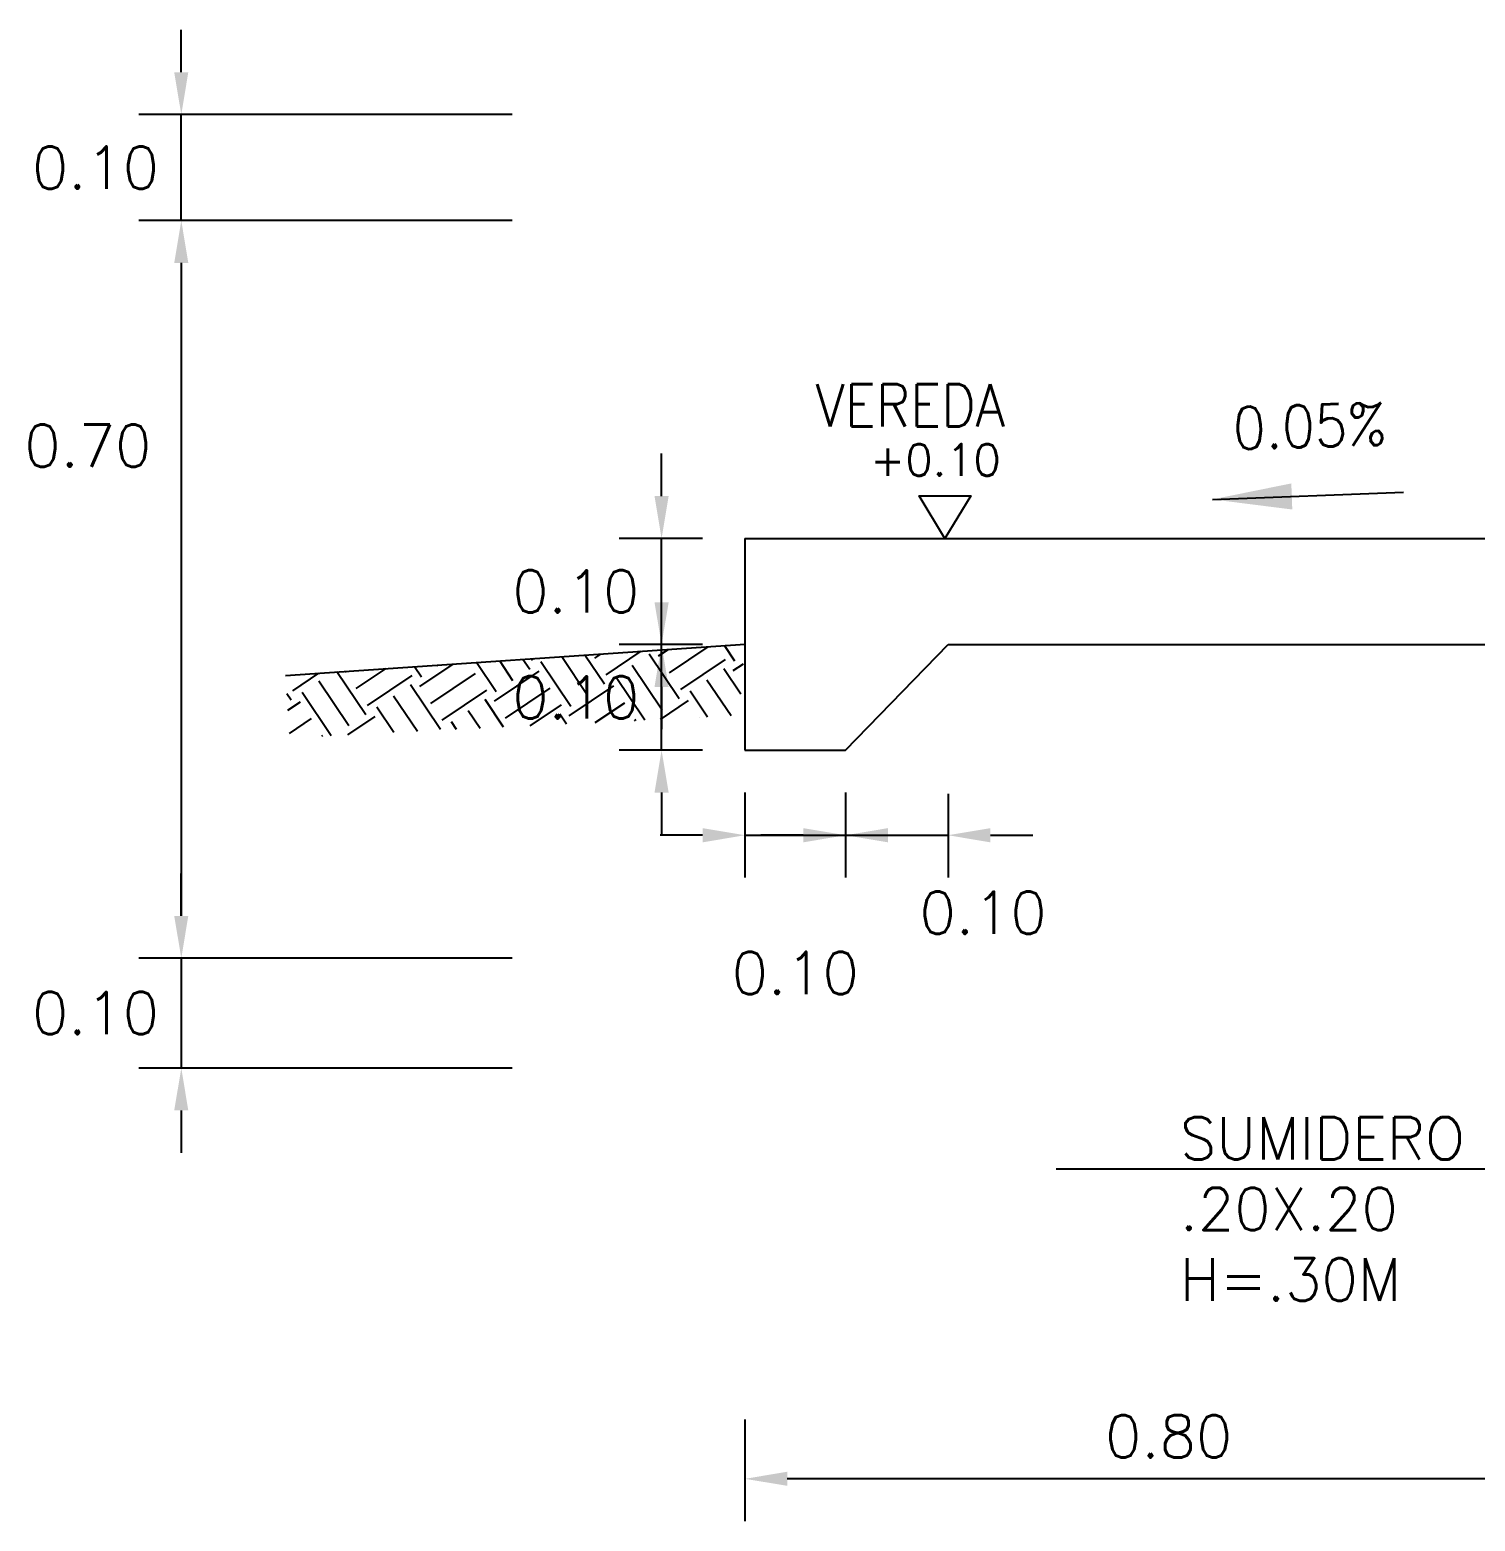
# Model space of a CAD drawing. Header units: metres. Extents: x -90 to 2507, y -28 to 972.
# Drawn here: x 142.407 to 143.772, y 189.845 to 191.253 of the extents above; entities that cross this region are included whole.
import ezdxf
from ezdxf.enums import TextEntityAlignment as Align

# ---------------------------------------------------------------- set-up
doc = ezdxf.new("R2010")
doc.units = ezdxf.units.M
doc.linetypes.add('HIDDEN', pattern=[9.525, 6.35, -3.175])
for name, color, linetype in [('A-MURO', 6, 'Continuous'), ('A-NIVEL DE TERRENO NATURAL', 34, 'Continuous'), ('A-NIVELES', 7, 'Continuous'), ('G-achurado', 9, 'Continuous'), ('G-acotado', 8, 'Continuous'), ('G-textos-notas', 7, 'Continuous')]:
    doc.layers.add(name, color=color, linetype=linetype)
doc.styles.add('01COTAS', font='romans.shx')
doc.styles.add('ROMANS', font='romans.shx')
doc.dimstyles.new('DIM-20-CORTE', dxfattribs={"dimscale": 0.02, "dimtxt": 2, "dimasz": 2, "dimexe": 2, "dimexo": 2, "dimgap": 1, "dimtad": 2, "dimtih": 1, "dimtoh": 1, "dimzin": 1, "dimdsep": 46, "dimtxsty": '01COTAS', "dimcen": 25, "dimclrd": 9, "dimclre": 9, "dimclrt": 7, "dimadec": 0, "dimazin": 0, "dimtfac": 1, "dimtmove": 2, "dimatfit": 3, "dimfxl": 1, "dimtolj": 1, "dimtzin": 0, "dimarcsym": 0})
doc.dimstyles.new('DIM-20-PLANTA', dxfattribs={"dimscale": 0.02, "dimtxt": 2, "dimasz": 2, "dimexe": 2, "dimexo": 2, "dimgap": 1, "dimtad": 1, "dimzin": 1, "dimdsep": 46, "dimtxsty": '01COTAS', "dimcen": 25, "dimclrd": 9, "dimclre": 9, "dimclrt": 7, "dimadec": 0, "dimazin": 0, "dimtfac": 1, "dimtmove": 2, "dimatfit": 3, "dimfxl": 1, "dimtolj": 1, "dimtzin": 0, "dimarcsym": 0})
doc.dimstyles.new('DIM-50-PLANTA', dxfattribs={"dimscale": 0.05, "dimtxt": 2, "dimasz": 2, "dimexe": 2, "dimexo": 2, "dimgap": 1, "dimtad": 1, "dimdec": 0, "dimlfac": 1000, "dimtxsty": '01COTAS', "dimcen": 25, "dimclrd": 9, "dimclre": 9, "dimclrt": 7, "dimadec": 0, "dimazin": 0, "dimtfac": 1, "dimtdec": 0, "dimtmove": 2, "dimatfit": 3, "dimfxl": 1, "dimtolj": 1, "dimtzin": 0, "dimarcsym": 0})

# ---------------------------------------------------------------- blocks, each defined once
blk = doc.blocks.new('*D275')
at = {"layer": 'Defpoints', "color": 0, "transparency": 16777216}
for p in [(142.9027, 191.073), (142.5503, 190.3767), (142.9027, 190.3767)]:
    blk.add_point(p, dxfattribs=at)
at = {"layer": 'G-acotado', "color": 9, "lineweight": -2, "transparency": 16777216}
for p, q in [((142.8627, 191.073), (142.5103, 191.073)), ((142.5503, 191.033), (142.5503, 190.4167)), ((142.8627, 190.3767), (142.5103, 190.3767))]:
    blk.add_line(p, q, dxfattribs=at)
at = {"layer": 'G-acotado', "color": 9, "transparency": 16777216}
for points in [[(142.5436, 191.033), (142.5569, 191.033), (142.5503, 191.073)], [(142.5436, 190.4167), (142.5569, 190.4167), (142.5503, 190.3767)]]:
    blk.add_solid(points, dxfattribs=at)
at = {"layer": 'G-acotado', "color": 7, "transparency": 16777216, "insert": (142.4621, 190.8606), "char_height": 0.04, "attachment_point": 5, "style": '01COTAS'}
blk.add_mtext('\\A1;0.70', dxfattribs=at)
blk = doc.blocks.new('NIVEL-CORTE')
at = {"color": 1}
blk.add_line((-4.793, 0), (4.793, 0), dxfattribs=at)
blk.add_lwpolyline([(0, 0), (-1.218, 2.014), (1.218, 2.014), (0, 0)])
at = {"style": 'ROMANS'}
blk.add_attdef('+1.50', text='', height=2, dxfattribs=at).set_placement((-0.45, 2.953), align=Align.CENTER)
blk = doc.blocks.new('*D277')
at = {"layer": 'Defpoints', "color": 0, "transparency": 16777216}
for p in [(142.9027, 190.3767), (142.5503, 190.273), (142.9027, 190.273)]:
    blk.add_point(p, dxfattribs=at)
at = {"layer": 'G-acotado', "color": 9, "lineweight": -2, "transparency": 16777216}
for p, q in [((142.5503, 190.4167), (142.5503, 190.4567)), ((142.8627, 190.3767), (142.5103, 190.3767)), ((142.5503, 190.3767), (142.5503, 190.273)), ((142.8627, 190.273), (142.5103, 190.273)), ((142.5503, 190.233), (142.5503, 190.193))]:
    blk.add_line(p, q, dxfattribs=at)
at = {"layer": 'G-acotado', "color": 9, "transparency": 16777216}
for points in [[(142.5436, 190.4167), (142.5569, 190.4167), (142.5503, 190.3767)], [(142.5436, 190.233), (142.5569, 190.233), (142.5503, 190.273)]]:
    blk.add_solid(points, dxfattribs=at)
at = {"layer": 'G-acotado', "color": 7, "transparency": 16777216, "insert": (142.4693, 190.3249), "char_height": 0.04, "attachment_point": 5, "style": '01COTAS'}
blk.add_mtext('\\A1;0.10', dxfattribs=at)
blk = doc.blocks.new('*D278')
at = {"layer": 'Defpoints', "color": 0, "transparency": 16777216}
for p in [(142.5503, 191.173), (142.9027, 191.173), (142.9027, 191.073)]:
    blk.add_point(p, dxfattribs=at)
at = {"layer": 'G-acotado', "color": 9, "lineweight": -2, "transparency": 16777216}
for p, q in [((142.5503, 191.213), (142.5503, 191.253)), ((142.8627, 191.173), (142.5103, 191.173)), ((142.5503, 191.073), (142.5503, 191.173)), ((142.8627, 191.073), (142.5103, 191.073)), ((142.5503, 191.033), (142.5503, 190.993))]:
    blk.add_line(p, q, dxfattribs=at)
at = {"layer": 'G-acotado', "color": 9, "transparency": 16777216}
for points in [[(142.5436, 191.213), (142.5569, 191.213), (142.5503, 191.173)], [(142.5436, 191.033), (142.5569, 191.033), (142.5503, 191.073)]]:
    blk.add_solid(points, dxfattribs=at)
at = {"layer": 'G-acotado', "color": 7, "transparency": 16777216, "insert": (142.4693, 191.123), "char_height": 0.04, "attachment_point": 5, "style": '01COTAS'}
blk.add_mtext('\\A1;0.10', dxfattribs=at)
blk = doc.blocks.new('*D532')
at = {"layer": 'Defpoints', "color": 0, "transparency": 16777216}
for p in [(143.0037, 190.6728), (143.0824, 190.6728), (143.0824, 190.573)]:
    blk.add_point(p, dxfattribs=at)
at = {"layer": 'G-acotado', "color": 9, "lineweight": -2, "transparency": 16777216}
for p, q in [((143.0037, 190.7128), (143.0037, 190.7528)), ((143.0424, 190.6728), (142.9637, 190.6728)), ((143.0037, 190.573), (143.0037, 190.6728)), ((143.0424, 190.573), (142.9637, 190.573)), ((143.0037, 190.533), (143.0037, 190.493))]:
    blk.add_line(p, q, dxfattribs=at)
at = {"layer": 'G-acotado', "color": 9, "transparency": 16777216}
for points in [[(142.997, 190.7128), (143.0104, 190.7128), (143.0037, 190.6728)], [(142.997, 190.533), (143.0104, 190.533), (143.0037, 190.573)]]:
    blk.add_solid(points, dxfattribs=at)
at = {"layer": 'G-acotado', "color": 7, "transparency": 16777216, "insert": (142.9227, 190.6229), "char_height": 0.04, "attachment_point": 5, "style": '01COTAS'}
blk.add_mtext('\\A1;0.10', dxfattribs=at)
blk = doc.blocks.new('*D533')
at = {"layer": 'Defpoints', "color": 0, "transparency": 16777216}
for p in [(143.0037, 190.773), (143.0824, 190.773), (143.0824, 190.6728)]:
    blk.add_point(p, dxfattribs=at)
at = {"layer": 'G-acotado', "color": 9, "lineweight": -2, "transparency": 16777216}
for p, q in [((143.0037, 190.813), (143.0037, 190.853)), ((143.0424, 190.773), (142.9637, 190.773)), ((143.0037, 190.6728), (143.0037, 190.773)), ((143.0424, 190.6728), (142.9637, 190.6728)), ((143.0037, 190.6328), (143.0037, 190.5928))]:
    blk.add_line(p, q, dxfattribs=at)
at = {"layer": 'G-acotado', "color": 9, "transparency": 16777216}
for points in [[(142.997, 190.813), (143.0104, 190.813), (143.0037, 190.773)], [(142.997, 190.6328), (143.0104, 190.6328), (143.0037, 190.6728)]]:
    blk.add_solid(points, dxfattribs=at)
at = {"layer": 'G-acotado', "color": 7, "transparency": 16777216, "insert": (142.9227, 190.7229), "char_height": 0.04, "attachment_point": 5, "style": '01COTAS'}
blk.add_mtext('\\A1;0.10', dxfattribs=at)
blk = doc.blocks.new('*D534')
at = {"color": 9, "lineweight": -2, "transparency": 16777216}
for p, q in [((143.0824, 190.533), (143.0824, 190.4528)), ((143.1774, 190.533), (143.1774, 190.4528)), ((143.0424, 190.4928), (143.0024, 190.4928)), ((143.0824, 190.4928), (143.1774, 190.4928)), ((143.2174, 190.4928), (143.2574, 190.4928))]:
    blk.add_line(p, q, dxfattribs=at)
at = {"color": 9, "transparency": 16777216}
for points in [[(143.0424, 190.4995), (143.0424, 190.4861), (143.0824, 190.4928)], [(143.2174, 190.4995), (143.2174, 190.4861), (143.1774, 190.4928)]]:
    blk.add_solid(points, dxfattribs=at)
at = {"layer": 'Defpoints', "color": 0, "transparency": 16777216}
for p in [(143.0824, 190.573), (143.1774, 190.573), (143.1774, 190.4928)]:
    blk.add_point(p, dxfattribs=at)
at = {"color": 7, "transparency": 16777216, "insert": (143.1299, 190.3628), "char_height": 0.04, "attachment_point": 5, "style": '01COTAS'}
blk.add_mtext('\\A1;0.10', dxfattribs=at)
blk = doc.blocks.new('*D535')
at = {"color": 9, "lineweight": -2, "transparency": 16777216}
for p, q in [((143.1774, 190.533), (143.1774, 190.4528)), ((143.2741, 190.532), (143.2741, 190.4528)), ((143.1374, 190.4928), (143.0974, 190.4928)), ((143.1774, 190.4928), (143.2741, 190.4928)), ((143.3141, 190.4928), (143.3541, 190.4928))]:
    blk.add_line(p, q, dxfattribs=at)
at = {"color": 9, "transparency": 16777216}
for points in [[(143.1374, 190.4995), (143.1374, 190.4861), (143.1774, 190.4928)], [(143.3141, 190.4995), (143.3141, 190.4861), (143.2741, 190.4928)]]:
    blk.add_solid(points, dxfattribs=at)
at = {"layer": 'Defpoints', "color": 0, "transparency": 16777216}
for p in [(143.1774, 190.573), (143.2741, 190.572), (143.2741, 190.4928)]:
    blk.add_point(p, dxfattribs=at)
at = {"color": 7, "transparency": 16777216, "insert": (143.3072, 190.4196), "char_height": 0.04, "attachment_point": 5, "style": '01COTAS'}
blk.add_mtext('\\A1;0.10', dxfattribs=at)
blk = doc.blocks.new('*D307')
at = {"color": 9, "lineweight": -2, "transparency": 16777216}
for p, q in [((143.8824, 189.9744), (143.8824, 189.8453)), ((143.0824, 189.9414), (143.0824, 189.8453)), ((143.8424, 189.8853), (143.1224, 189.8853))]:
    blk.add_line(p, q, dxfattribs=at)
at = {"color": 9, "transparency": 16777216}
for points in [[(143.1224, 189.892), (143.1224, 189.8787), (143.0824, 189.8853)], [(143.8424, 189.892), (143.8424, 189.8787), (143.8824, 189.8853)]]:
    blk.add_solid(points, dxfattribs=at)
at = {"layer": 'Defpoints', "color": 0, "transparency": 16777216}
for p in [(143.8824, 190.0144), (143.0824, 189.9814), (143.0824, 189.8853)]:
    blk.add_point(p, dxfattribs=at)
at = {"color": 7, "transparency": 16777216, "insert": (143.4824, 189.9253), "char_height": 0.04, "attachment_point": 5, "style": '01COTAS'}
blk.add_mtext('\\A1;0.80', dxfattribs=at)

msp = doc.modelspace()

# ---------------------------------------------------------------- hatches: boundary and pattern name
at = {"layer": 'G-achurado'}
h = msp.add_hatch(dxfattribs=at)
h.set_pattern_fill('EARTH', color=8, scale=0.008, angle=33.8773)
h.set_pattern_definition([(33.877257, (10.73174, -10.77391), (0.013859155, 0.07049258), [0.0508, -0.0508]), (33.877257, (10.721123, -10.758093), (0.013859155, 0.07049258), [0.0508, -0.0508]), (33.877257, (10.710504, -10.742277), (0.013859155, 0.07049258), [0.0508, -0.0508]), (123.877257, (10.712237, -10.733466), (-0.07049258, 0.013859155), [0.0508, -0.0508]), (123.877257, (10.728053, -10.722847), (-0.07049258, 0.013859155), [0.0508, -0.0508]), (123.877257, (10.74387, -10.71223), (-0.07049258, 0.013859155), [0.0508, -0.0508])])
h.paths.add_polyline_path([(143.0766, 190.6058), (143.0826, 190.6731), (142.6487, 190.6436), (142.6527, 190.5848)])

# ---------------------------------------------------------------- linework, layer by layer
at = {"layer": 'A-MURO', "ltscale": 0.18}
for p, q in [((143.0824, 190.773), (143.8824, 190.773)), ((143.0824, 190.773), (143.0824, 190.573)), ((143.1774, 190.573), (143.2741, 190.673)), ((143.2741, 190.673), (143.8824, 190.673)), ((143.0824, 190.573), (143.1774, 190.573))]:
    msp.add_line(p, q, dxfattribs=at)
at = {"layer": 'A-NIVEL DE TERRENO NATURAL'}
msp.add_lwpolyline([(143.0826, 190.6728), (142.6487, 190.6434)], dxfattribs=at)

# ---------------------------------------------------------------- block references
at = {"layer": 'A-NIVELES'}
ref = msp.add_blockref('NIVEL-CORTE', (143.2712, 190.773), dxfattribs=dict(at, xscale=0.02, yscale=0.02, zscale=0.02))
ref.add_attrib('+1.50', '+0.10', dxfattribs={"layer": '0', "height": 0.03, "style": 'ROMANS'}).set_placement((143.2622, 190.8321), align=Align.CENTER)

# ---------------------------------------------------------------- texts
at = {"layer": 'A-NIVELES', "linetype": 'HIDDEN', "lineweight": 13, "ltscale": 0.5, "insert": (143.493, 190.2268), "char_height": 0.04, "attachment_point": 1, "style": '01COTAS'}
msp.add_mtext_dynamic_manual_height_columns('\\pxi-5,l5,ql,t1;SUMIDERO \\P.20X.20\\PH=.30M', width=0.409094, gutter_width=0, heights=[0.2852], dxfattribs=at)
at = {"layer": 'G-textos-notas', "color": 7, "style": '01COTAS', "width": 0.9}
msp.add_text('VEREDA', height=0.04, dxfattribs=at).set_placement((143.3279, 190.8787), align=Align.RIGHT)
msp.add_text('0.05%%%', height=0.04, rotation=1.7434, dxfattribs=at).set_placement((143.6887, 190.8613), align=Align.RIGHT)

# ---------------------------------------------------------------- dimensions: what is measured, and where the dimension line sits
for base, p1, p2, picture, middle in [((143.1774060729, 190.4928063791), (143.0824060729, 190.5730300857), (143.1774060729, 190.5730300857), '*D534', (143.1299060729, 190.3628063791)), ((143.0824, 189.8853), (143.8824, 190.0144), (143.0824, 189.9814), '*D307', (143.4824, 189.9253))]:
    dim = msp.add_linear_dim(base=base, p1=p1, p2=p2, dimstyle='DIM-20-PLANTA')
    dim.commit()
    dim.dimension.update_dxf_attribs({"geometry": picture, "text_midpoint": middle})
dim = msp.add_linear_dim(base=(143.2741, 190.4928), p1=(143.1774, 190.573), p2=(143.2741, 190.572), dimstyle='DIM-20-PLANTA')
dim.commit()
dim.dimension.update_dxf_attribs({"geometry": '*D535', "text_midpoint": (143.3072, 190.4196), "dimtype": 160})
at = {"layer": 'G-acotado'}
for base, p1, p2, picture, middle in [((142.5503, 191.173), (142.9027, 191.073), (142.9027, 191.173), '*D278', (142.4693, 191.123)), ((143.0037, 190.773), (143.0824, 190.6728), (143.0824, 190.773), '*D533', (142.9227, 190.7229)), ((143.0037, 190.6728), (143.0824, 190.573), (143.0824, 190.6728), '*D532', (142.9227, 190.6229)), ((142.5503, 190.273), (142.9027, 190.3767), (142.9027, 190.273), '*D277', (142.4693, 190.3249))]:
    dim = msp.add_linear_dim(base=base, p1=p1, p2=p2, angle=90, dimstyle='DIM-20-CORTE', dxfattribs=at)
    dim.commit()
    dim.dimension.update_dxf_attribs({"geometry": picture, "text_midpoint": middle})
dim = msp.add_linear_dim(base=(142.5503, 190.3767), p1=(142.9027, 191.073), p2=(142.9027, 190.3767), angle=90, dimstyle='DIM-20-CORTE', dxfattribs=at)
dim.commit()
dim.dimension.update_dxf_attribs({"geometry": '*D275', "text_midpoint": (142.4621, 190.8606), "dimtype": 160})

# ---------------------------------------------------------------- leaders
at = {"layer": 'G-textos-notas'}
for points, override in [([(143.5237, 190.8098), (143.7042, 190.8165)], {"dimasz": 1.5, "dimtad": 0, "dimcen": 1.393145, "dimclrd": 256}), ([(144.0464, 190.2244), (143.8743, 190.1775), (143.3761, 190.1775)], {"dimasz": 1, "dimtad": 0, "dimcen": 1.393145})]:
    msp.add_leader(points, dimstyle='DIM-50-PLANTA', override=override, dxfattribs=at)

doc.saveas('drawing.dxf')
